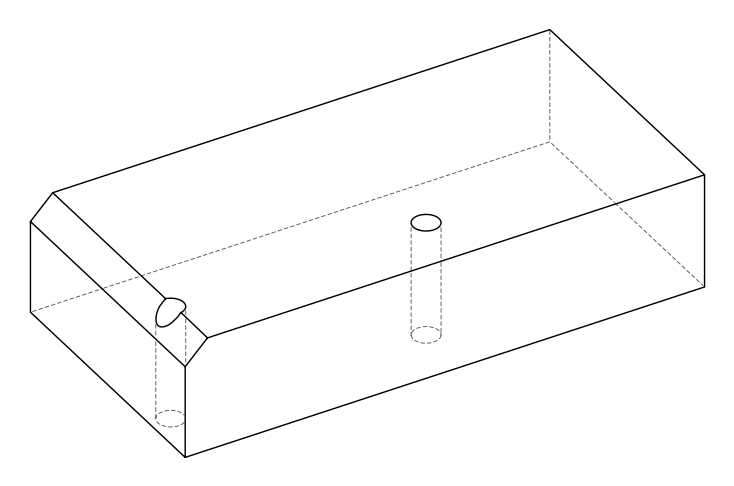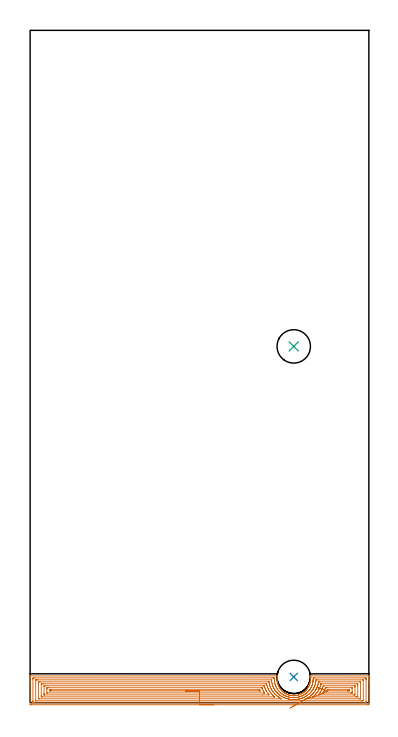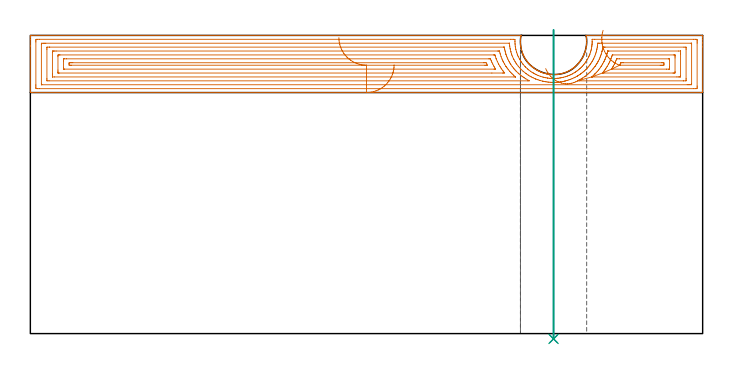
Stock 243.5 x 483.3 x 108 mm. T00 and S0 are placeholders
(PLAN: 3 operations, 1 tool changes, 16.2 min)
(1 AREA_MILL | FG_CHAMFER_SURFACE | UGT0205_001 | 15.25 min | 52064 mm3)
(2 INDEXABLE_INSERT_DRILL_THROUGH_HOLE_FROM_SOLID | STEP1HOLE | NXT0302_019 | 0.45 min | 47194 mm3)
(3 INDEXABLE_INSERT_DRILL_THROUGH_HOLE_FROM_SOLID_1 | STEP1HOLE_1 | NXT0302_019 | 0.45 min | 48789 mm3)
(TOOL UGT0205_001 | Chamfer Mill 20 x 3 x 45 deg. | D20 FL50 Z2)
(TOOL NXT0302_019 | Index. Insert Drill 24mm [880-D2400L25-05] | D24 PA176 FL120 Z2)
(OP 1 AREA_MILL)
G17 G21 G94 G90
T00 M6
G54
G17 G0 G90 X131.75 Y-1.5 S1061 M3
G43 Z118. H0
Z97.3
G94 G1 X131.712 Z96.428 F250.
X131.598 Z95.564
X131.409 Z94.712
X131.147 Z93.88
X130.813 Z93.074
X130.41 Z92.3
X129.942 Z91.564
X129.41 Z90.872
X128.821 Z90.229
X128.178 Z89.64
X127.486 Z89.108
X126.75 Z88.64
X125.976 Z88.237
X125.17 Z87.903
X124.338 Z87.641
X123.486 Z87.452
X122.622 Z87.338
X121.75 Z87.3
X0.626
X0.296 Y-1.497 Z87.302
X0.01 Y-1.492 Z87.306
X0. Y-1.202 Z87.596
Y15.344 Z104.139
Y17.746 Z106.541
Y18.457 Z107.257
Y18.748 Z107.548
X0.007 Y19.154 Z107.945
X0.01 Y19.204 Z107.995
X0.174 Y19.2 Z108.
X177.623
X177.693 Y19.202 Z107.998
X177.698 Y19.168 Z107.964
X177.635 Y18.763 Z107.562
X177.619 Y18.647 Z107.447
X177.577 Y18.343 Z107.143
X177.519 Y17.434 Z106.234
Y16.549 Z105.349
X177.577 Y15.663 Z104.463
X177.619 Y15.363 Z104.163
X177.64 Y15.217 Z104.016
X177.718 Y14.779 Z103.577
X177.855 Y14.187 Z102.982
X177.922 Y13.893 Z102.69
X178.193 Y13.007 Z101.806
X178.325 Y12.64 Z101.438
X178.418 Y12.408 Z101.206
X178.471 Y12.276 Z101.074
X178.513 Y12.181 Z100.98
X178.54 Y12.122 Z100.92
X178.616 Y11.963 Z100.759
X178.673 Y11.844 Z100.642
X178.753 Y11.676 Z100.475
X178.981 Y11.236 Z100.035
X179.167 Y10.906 Z99.705
X179.364 Y10.581 Z99.38
X179.517 Y10.351 Z99.149
X179.705 Y10.086 Z98.884
X179.834 Y9.904 Z98.703
X180.165 Y9.465 Z98.264
X180.257 Y9.349 Z98.149
X180.289 Y9.312 Z98.112
X180.599 Y8.961 Z97.759
X180.702 Y8.85 Z97.649
X180.955 Y8.579 Z97.378
X181.15 Y8.386 Z97.185
X181.535 Y8.034 Z96.834
X181.785 Y7.818 Z96.618
X181.929 Y7.694 Z96.493
X182.043 Y7.601 Z96.399
X182.486 Y7.273 Z96.071
X182.937 Y6.958 Z95.758
X183.17 Y6.808 Z95.607
X183.429 Y6.656 Z95.454
X183.498 Y6.616 Z95.414
X183.83 Y6.432 Z95.228
X183.876 Y6.408 Z95.204
X184.274 Y6.206 Z95.005
X184.723 Y5.997 Z94.794
X184.77 Y5.977 Z94.773
X184.891 Y5.923 Z94.721
X184.988 Y5.885 Z94.685
X185.002 Y5.879 Z94.679
X185.217 Y5.799 Z94.593
X185.252 Y5.785 Z94.579
X185.505 Y5.694 Z94.489
X185.616 Y5.654 Z94.448
X186.062 Y5.511 Z94.309
X186.19 Y5.475 Z94.273
X186.51 Y5.386 Z94.183
X186.955 Y5.28 Z94.078
X187.005 Y5.271 Z94.067
X187.403 Y5.19 Z93.99
X187.849 Y5.12 Z93.919
X188.296 Y5.065 Z93.863
X188.346 Y5.061 Z93.858
X188.592 Y5.037 Z93.836
X188.717 Y5.03 Z93.829
X188.894 Y5.02 Z93.815
X189.053 Y5.014 Z93.812
X189.113 Y5.012 Z93.81
X189.189 Y5.01 Z93.806
X189.382 Y5.012 Z93.803
X189.421 Y5.009
X189.473 Z93.802
X189.563 Z93.803
X189.657 Y5.008 Z93.806
X189.658 Y5.007
X189.748
X190.083 Y5.02 Z93.816
X190.134 Y5.023 Z93.818
X190.407 Y5.038 Z93.835
X190.485 Y5.047 Z93.843
X190.976 Y5.102 Z93.894
X191.028 Y5.11 Z93.901
X191.423 Y5.164 Z93.958
X191.869 Y5.245 Z94.04
X192.317 Y5.342 Z94.141
X192.762 Y5.459 Z94.257
X193.21 Y5.595 Z94.393
X193.656 Y5.749 Z94.547
X194.107 Y5.924 Z94.72
X194.549 Y6.12 Z94.918
X194.998 Y6.342 Z95.139
X195.442 Y6.58 Z95.379
X195.827 Y6.808 Z95.607
X196.225 Y7.071 Z95.87
X196.335 Y7.144 Z95.943
X196.707 Y7.413 Z96.212
X197.071 Y7.694 Z96.493
X197.106 Y7.723 Z96.522
X197.228 Y7.825 Z96.623
X197.643 Y8.197 Z96.994
X197.881 Y8.423 Z97.22
X198.047 Y8.58 Z97.377
X198.122 Y8.657 Z97.454
X198.484 Y9.055 Z97.855
X198.536 Y9.116 Z97.916
X198.687 Y9.295 Z98.09
X198.775 Y9.397 Z98.195
X198.834 Y9.465 Z98.264
X199.015 Y9.691 Z98.491
X199.022 Y9.702 Z98.501
X199.476 Y10.351 Z99.148
X199.653 Y10.629 Z99.428
X199.908 Y11.033 Z99.832
X200.02 Y11.236 Z100.035
X200.247 Y11.676 Z100.475
X200.452 Y12.121 Z100.92
X200.495 Y12.226 Z101.025
X200.569 Y12.408 Z101.202
X200.7 Y12.727 Z101.524
X200.801 Y12.973 Z101.772
X200.955 Y13.448 Z102.248
X200.979 Y13.534 Z102.333
X201.079 Y13.893 Z102.69
X201.146 Y14.187 Z102.982
X201.28 Y14.778 Z103.577
X201.308 Y14.961 Z103.761
X201.413 Y15.663 Z104.463
X201.481 Y16.549 Z105.349
Y17.434 Z106.234
X201.416 Y18.32 Z107.12
X201.357 Y18.822 Z107.622
X201.308 Y19.135 Z107.935
X201.301 Y19.182 Z107.982
X201.303 Y19.2 Z108.
X243.326
X243.49 Y19.205 Z107.995
X243.493 Y19.154 Z107.945
X243.5 Y18.748 Z107.547
Y18.458 Z107.257
Y17.746 Z106.541
Y16.5 Z105.297
Y15.077 Z103.872
Y-0.668 Z88.129
X243.498 Y-0.935 Z87.862
X243.492 Y-1.492 Z87.306
X243.436 Y-1.494 Z87.304
X242.874 Y-1.5 Z87.3
X121.75
Y-0.086 Z88.714
X3.348
X2.452 Y-0.083 Z88.717
X2.414 Y-0.081 Z88.719
X2.01 Y-0.046 Z88.754
X2.003 Y0.363 Z89.163
X2.001 Y0.844 Z89.644
X2. Y1.256 Z90.056
X2.001 Y16.856 Z105.656
X2.003 Y17.265 Z106.065
X2.01 Y17.746 Z106.546
X2.378 Y17.781 Z106.581
X2.414 Y17.783 Z106.583
X3.267 Y17.786 Z106.586
X174.003
X174.899 Y17.784 Z106.584
X174.937 Y17.782 Z106.582
X175.527 Y17.746 Z106.546
X175.523 Y17.163 Z105.963
X175.527 Y16.856 Z105.656
X175.543 Y16.253 Z105.053
X175.565 Y15.966 Z104.766
X175.627 Y15.28 Z104.08
X175.659 Y15.077 Z103.877
X175.827 Y14.192 Z102.992
X175.831 Y14.172 Z102.972
X176.068 Y13.298 Z102.098
X176.162 Y12.968 Z101.768
X176.355 Y12.408 Z101.208
X176.475 Y12.095 Z100.895
X176.71 Y11.534 Z100.334
X176.725 Y11.502 Z100.302
X177.18 Y10.629 Z99.429
X177.619 Y9.887 Z98.687
X177.718 Y9.74 Z98.54
X177.938 Y9.423 Z98.223
X178.371 Y8.85 Z97.65
X178.513 Y8.669 Z97.469
X179.148 Y7.96 Z96.76
X179.407 Y7.69 Z96.49
X180.078 Y7.071 Z95.871
X180.301 Y6.874 Z95.674
X180.486 Y6.722 Z95.522
X181.177 Y6.199 Z94.999
X181.199 Y6.183 Z94.983
X181.735 Y5.828 Z94.628
X182.089 Y5.609 Z94.409
X182.212 Y5.537 Z94.337
X182.657 Y5.292 Z94.092
X182.983 Y5.125 Z93.925
X183.314 Y4.962 Z93.762
X183.876 Y4.712 Z93.512
X184.006 Y4.659 Z93.459
X184.681 Y4.402 Z93.202
X184.77 Y4.371 Z93.171
X184.817 Y4.356 Z93.156
X185.664 Y4.108 Z92.908
X186.062 Y4.006 Z92.806
X186.558 Y3.896 Z92.696
X186.733 Y3.862 Z92.662
X187.329 Y3.757 Z92.557
X187.452 Y3.74 Z92.54
X188.209 Y3.649 Z92.449
X188.346 Y3.635 Z92.435
X188.414 Y3.629 Z92.429
X189.24 Y3.594 Z92.394
X190.042 Y3.604 Z92.404
X190.134 Y3.608 Z92.408
X190.524 Y3.631 Z92.431
X190.879 Y3.661 Z92.461
X191.028 Y3.675 Z92.475
X191.114 Y3.685 Z92.485
X191.789 Y3.777 Z92.577
X191.922 Y3.799 Z92.599
X192.433 Y3.893 Z92.693
X192.815 Y3.978 Z92.778
X193.158 Y4.061 Z92.861
X193.709 Y4.213 Z93.013
X193.855 Y4.257 Z93.057
X194.307 Y4.402 Z93.202
X194.603 Y4.51 Z93.31
X195.167 Y4.731 Z93.531
X195.497 Y4.878 Z93.678
X195.78 Y5.011 Z93.811
X196.35 Y5.292 Z94.092
X196.383 Y5.309 Z94.109
X196.391 Y5.313 Z94.113
X196.942 Y5.633 Z94.433
X197.285 Y5.843 Z94.643
X197.49 Y5.977 Z94.777
X197.793 Y6.181 Z94.981
X198.018 Y6.342 Z95.142
X198.179 Y6.461 Z95.261
X198.521 Y6.73 Z95.53
X198.931 Y7.071 Z95.871
X199.007 Y7.137 Z95.937
X199.073 Y7.196 Z95.996
X199.465 Y7.57 Z96.37
X199.862 Y7.96 Z96.76
X199.913 Y8.014 Z96.814
X199.967 Y8.072 Z96.872
X200.328 Y8.491 Z97.291
X200.632 Y8.85 Z97.65
X200.734 Y8.976 Z97.776
X200.861 Y9.143 Z97.943
X201.106 Y9.496 Z98.296
X201.271 Y9.74 Z98.54
X201.461 Y10.032 Z98.832
X201.755 Y10.494 Z99.294
X201.826 Y10.629 Z99.429
X202.104 Y11.171 Z99.971
X202.269 Y11.519 Z100.319
X202.386 Y11.78 Z100.58
X202.648 Y12.399 Z101.199
X202.651 Y12.406 Z101.206
X202.875 Y13.072 Z101.872
X202.942 Y13.298 Z102.098
X203.068 Y13.77 Z102.57
X203.165 Y14.187 Z102.987
X203.232 Y14.496 Z103.296
X203.332 Y15.077 Z103.877
X203.36 Y15.258 Z104.058
X203.4 Y15.588 Z104.388
X203.437 Y15.966 Z104.766
X203.445 Y16.063 Z104.863
X203.466 Y16.445 Z105.245
X203.479 Y16.856 Z105.656
X203.48 Y16.918 Z105.718
X203.472 Y17.779 Z106.579
X203.505 Y17.783 Z106.583
X203.542 Y17.784 Z106.584
X204.396 Y17.786 Z106.586
X240.152
X241.048 Y17.783 Z106.583
X241.086 Y17.781 Z106.581
X241.49 Y17.746 Z106.546
X241.497 Y17.337 Z106.137
X241.499 Y16.856 Z105.656
X241.5 Y16.444 Z105.244
X241.499 Y0.844 Z89.644
X241.498 Y0.435 Z89.235
X241.49 Y-0.046 Z88.754
X241.123 Y-0.082 Z88.718
X241.086 Y-0.083 Z88.717
X240.233 Y-0.086 Z88.714
X121.75
Y1.328 Z90.128
X4.201 Y1.329 Z90.129
X4.066 Y1.33 Z90.13
X4.018 Y1.333 Z90.133
X4.012 Y1.334 Z90.134
X4.008 Y1.352 Z90.152
X4.004 Y1.4 Z90.2
X4.001 Y1.533 Z90.333
Y15.966 Z104.766
X4.003 Y16.164 Z104.964
X4.01 Y16.36 Z105.16
X4.201 Y16.364 Z105.164
X4.69 Y16.369 Z105.169
X5.095 Y16.371 Z105.171
X5.582
X173.394
X173.466 Y16.37 Z105.17
X173.507 Y16.367 Z105.167
X173.522 Y16.365 Z105.165
X173.598 Y15.52 Z104.32
X173.65 Y15.077 Z103.877
X173.754 Y14.475 Z103.275
X173.818 Y14.187 Z102.987
X174.018 Y13.323 Z102.123
X174.024 Y13.298 Z102.098
X174.043 Y13.225 Z102.025
X174.3 Y12.408 Z101.208
X174.422 Y12.031 Z100.831
X174.633 Y11.519 Z100.319
X174.937 Y10.842 Z99.642
X175.045 Y10.629 Z99.429
X175.157 Y10.411 Z99.211
X175.542 Y9.74 Z98.54
X175.831 Y9.254 Z98.054
X175.996 Y9.014 Z97.814
X176.113 Y8.85 Z97.65
X176.725 Y8.023 Z96.823
X176.778 Y7.96 Z96.76
X177.126 Y7.561 Z96.361
X177.574 Y7.071 Z95.871
X177.596 Y7.048 Z95.848
X177.619 Y7.024 Z95.824
X178.511 Y6.181 Z94.981
X178.529 Y6.165 Z94.965
X179.407 Y5.473 Z94.273
X179.651 Y5.292 Z94.092
X180.301 Y4.842 Z93.642
X181.018 Y4.402 Z93.202
X181.195 Y4.3 Z93.1
X181.427 Y4.171 Z92.971
X182.089 Y3.847 Z92.647
X182.809 Y3.513 Z92.313
X182.983 Y3.44 Z92.24
X183.104 Y3.392 Z92.192
X183.876 Y3.112 Z91.912
X184.464 Y2.928 Z91.728
X184.77 Y2.84 Z91.64
X185.586 Y2.623 Z91.423
X185.664 Y2.605 Z91.405
X185.687 Y2.6 Z91.4
X186.178 Y2.503 Z91.303
X186.558 Y2.434 Z91.234
X186.786 Y2.397 Z91.197
X187.452 Y2.307 Z91.107
X187.811 Y2.266 Z91.066
X188.346 Y2.221 Z91.021
X188.769 Y2.202 Z91.002
X189.24 Y2.186 Z90.986
X189.676 Y2.189 Z90.989
X190.134 Y2.195 Z90.995
X190.545 Y2.214 Z91.014
X191.028 Y2.252 Z91.052
X191.366 Y2.286 Z91.086
X191.922 Y2.356 Z91.156
X192.158 Y2.388 Z91.188
X192.815 Y2.499 Z91.299
X192.92 Y2.519 Z91.319
X193.42 Y2.623 Z91.423
X193.653 Y2.68 Z91.48
X193.709 Y2.695 Z91.495
X194.352 Y2.873 Z91.673
X194.603 Y2.947 Z91.747
X195.032 Y3.086 Z91.886
X195.497 Y3.245 Z92.045
X195.693 Y3.318 Z92.118
X196.194 Y3.513 Z92.313
X196.332 Y3.572 Z92.372
X196.391 Y3.599 Z92.399
X196.938 Y3.858 Z92.658
X197.285 Y4.034 Z92.834
X197.979 Y4.402 Z93.202
X198.107 Y4.474 Z93.274
X198.179 Y4.516 Z93.316
X198.657 Y4.816 Z93.616
X199.073 Y5.088 Z93.888
X199.194 Y5.171 Z93.971
X199.363 Y5.292 Z94.092
X199.707 Y5.55 Z94.35
X199.967 Y5.749 Z94.549
X200.204 Y5.945 Z94.745
X200.482 Y6.181 Z94.981
X200.682 Y6.359 Z95.159
X200.861 Y6.523 Z95.323
X201.139 Y6.793 Z95.593
X201.419 Y7.071 Z95.871
X201.583 Y7.242 Z96.042
X201.755 Y7.428 Z96.228
X202.003 Y7.714 Z96.514
X202.212 Y7.96 Z96.76
X202.407 Y8.201 Z97.001
X202.648 Y8.511 Z97.311
X202.789 Y8.71 Z97.51
X202.885 Y8.85 Z97.65
X203.147 Y9.243 Z98.043
X203.471 Y9.74 Z98.54
X203.499 Y9.783 Z98.583
X203.542 Y9.854 Z98.654
X203.814 Y10.358 Z99.158
X203.954 Y10.629 Z99.429
X204.11 Y10.954 Z99.754
X204.368 Y11.519 Z100.319
X204.389 Y11.566 Z100.366
X204.436 Y11.681 Z100.481
X204.636 Y12.209 Z101.009
X204.706 Y12.408 Z101.208
X204.86 Y12.876 Z101.676
X204.979 Y13.298 Z102.098
X205.052 Y13.575 Z102.375
X205.194 Y14.187 Z102.987
X205.217 Y14.3 Z103.1
X205.33 Y14.961 Z103.761
X205.345 Y15.077 Z103.877
X205.395 Y15.485 Z104.285
X205.482 Y16.359 Z105.159
X205.503 Y16.365 Z105.165
X205.573 Y16.368 Z105.168
X205.681 Y16.37 Z105.17
X205.817 Y16.371 Z105.171
X206.224
X239.299
X239.434 Y16.37 Z105.17
X239.482 Y16.367 Z105.167
X239.488 Y16.366 Z105.166
X239.492 Y16.348 Z105.148
X239.496 Y16.3 Z105.1
X239.499 Y16.167 Z104.967
Y1.734 Z90.534
X239.497 Y1.536 Z90.336
X239.49 Y1.34 Z90.14
X239.299 Y1.336 Z90.136
X238.81 Y1.331 Z90.131
X238.405 Y1.329 Z90.129
X237.918
X121.75 Y1.328 Z90.128
Y2.743 Z91.543
X6.762
X6.084 Y2.75 Z91.55
X6.01 Y2.752 Z91.552
X6.007 Y2.853 Z91.653
X6.003 Y3.069 Z91.869
X6. Y3.502 Z92.302
Y14.177 Z102.977
X6.003 Y14.627 Z103.427
X6.007 Y14.846 Z103.646
X6.01 Y14.949 Z103.749
X6.115 Y14.952 Z103.752
X6.883 Y14.957 Z103.757
X7.004
X171.362
X171.483 Y14.956 Z103.756
X171.583 Y14.953 Z103.753
X171.627 Y14.951 Z103.751
X171.642 Y14.923 Z103.723
X171.653 Y14.882 Z103.682
X171.681 Y14.759 Z103.559
X171.798 Y14.187 Z102.987
X171.915 Y13.637 Z102.437
X172.001 Y13.298 Z102.098
X172.095 Y12.939 Z101.739
X172.24 Y12.423 Z101.223
X172.256 Y12.373 Z101.173
X172.473 Y11.727 Z100.527
X172.553 Y11.519 Z100.319
X172.748 Y11.029 Z99.829
X172.936 Y10.629 Z99.429
X173.15 Y10.181 Z98.981
X173.388 Y9.74 Z98.54
X173.673 Y9.218 Z98.018
X173.899 Y8.85 Z97.65
X174.043 Y8.622 Z97.422
X174.52 Y7.96 Z96.76
X174.937 Y7.4 Z96.2
X175.212 Y7.071 Z95.871
X175.501 Y6.743 Z95.543
X175.831 Y6.378 Z95.178
X176.023 Y6.181 Z94.981
X176.725 Y5.514 Z94.314
X176.968 Y5.292 Z94.092
X177.619 Y4.767 Z93.567
X178.086 Y4.402 Z93.202
X178.513 Y4.099 Z92.899
X178.862 Y3.859 Z92.659
X179.403 Y3.513 Z92.313
X179.413 Y3.506 Z92.306
X180.735 Y2.75 Z91.55
X180.301 Y2.744 Z91.544
X180.18 Y2.743 Z91.543
X121.75
Y4.157 Z92.957
X8.671
X8.02 Y4.16 Z92.96
X8.016 Y4.163 Z92.963
X8.005 Y4.175 Z92.975
X8.002 Y4.402 Z93.202
X8. Y5.07 Z93.87
Y5.292 Z94.092
X8.001 Y13.075 Z101.875
X8.005 Y13.298 Z102.098
X8.01 Y13.464 Z102.264
X8.023 Y13.536 Z102.336
X8.178 Y13.539 Z102.339
X8.426 Y13.542 Z102.342
X8.671 Y13.543 Z102.343
X9.318
X169.328
X169.574 Y13.541 Z102.341
X169.82 Y13.538 Z102.338
X169.884 Y13.536 Z102.336
X169.907 Y13.5 Z102.3
X169.932 Y13.417 Z102.217
X169.964 Y13.298 Z102.098
X170.098 Y12.776 Z101.576
X170.208 Y12.408 Z101.208
X170.485 Y11.502 Z100.302
X170.837 Y10.629 Z99.429
X171.141 Y9.959 Z98.759
X171.251 Y9.74 Z98.54
X171.362 Y9.522 Z98.322
X171.738 Y8.85 Z97.65
X172.256 Y7.978 Z96.778
X172.268 Y7.96 Z96.76
X172.637 Y7.451 Z96.251
X172.917 Y7.071 Z95.871
X173.15 Y6.765 Z95.565
X173.641 Y6.181 Z94.981
X174.043 Y5.734 Z94.534
X174.467 Y5.292 Z94.092
X174.937 Y4.843 Z93.643
X175.413 Y4.402 Z93.202
X175.606 Y4.237 Z93.037
X175.685 Y4.167 Z92.967
X175.688 Y4.161 Z92.961
X175.687 Y4.16 Z92.96
X175.655 Y4.158 Z92.958
X175.184 Y4.157 Z92.957
X121.75
Y5.571 Z94.371
X10.459 Y5.572 Z94.372
X10.176 Y5.573 Z94.373
X10.071 Y5.576 Z94.376
X10.023 Y5.578 Z94.378
X10.01 Y5.599 Z94.399
X10.004 Y5.745 Z94.545
X10.001 Y6.181 Z94.981
X10. Y6.638 Z95.438
X10.001 Y11.519 Z100.319
X10.004 Y11.971 Z100.771
X10.01 Y12.12 Z100.92
X10.152 Y12.123 Z100.923
X10.459 Y12.127 Z100.927
X10.74 Y12.128 Z100.928
X167.786
X168.069 Y12.127 Z100.927
X168.204 Y12.123 Z100.923
X168.231 Y12.122 Z100.922
X168.245 Y12.092 Z100.892
X168.257 Y12.06 Z100.86
X168.317 Y11.88 Z100.68
X168.439 Y11.519 Z100.319
X168.68 Y10.813 Z99.613
X168.752 Y10.629 Z99.429
X168.799 Y10.511 Z99.311
X169.147 Y9.74 Z98.54
X169.574 Y8.866 Z97.666
X169.593 Y8.831 Z97.631
X170.101 Y7.96 Z96.76
X170.468 Y7.356 Z96.156
X170.668 Y7.071 Z95.871
X171.174 Y6.368 Z95.168
X171.314 Y6.181 Z94.981
X171.362 Y6.118 Z94.918
X171.786 Y5.578 Z94.378
X171.362 Y5.574 Z94.374
X171.08 Y5.572 Z94.372
X167.16 Y5.571 Z94.371
X121.75
Y6.985 Z95.785
X12.332 Y6.986 Z95.786
X12.247 Y6.987 Z95.787
X12.161 Y6.989 Z95.789
X12.01 Y6.996 Z95.796
X12.007 Y7.071 Z95.871
X12.002 Y7.315 Z96.115
X12. Y9.74 Z98.54
X12.001 Y9.984 Z98.784
X12.008 Y10.629 Z99.429
X12.01 Y10.689 Z99.489
X12.024 Y10.708 Z99.508
X12.075 Y10.711 Z99.511
X12.162 Y10.714 Z99.514
X12.247
X13.055 Y10.715 Z99.515
X166.084 Y10.714 Z99.514
X166.256 Y10.713 Z99.513
X166.599 Y10.708 Z99.508
X166.648 Y10.703 Z99.503
X166.653 Y10.695 Z99.495
X166.665 Y10.673 Z99.473
X166.683 Y10.629 Z99.429
X166.892 Y10.086 Z98.886
X167.043 Y9.74 Z98.54
X167.162 Y9.471 Z98.271
X167.471 Y8.85 Z97.65
X167.786 Y8.224 Z97.024
X167.934 Y7.96 Z96.76
X168.128 Y7.62 Z96.42
X168.455 Y7.071 Z95.871
X168.48 Y7.027 Z95.827
X168.49 Y7.004 Z95.804
X168.492 Y6.998 Z95.798
X168.472 Y6.992 Z95.792
X168.13 Y6.987 Z95.787
X167.958 Y6.986 Z95.786
X121.75 Y6.985 Z95.785
Y8.4 Z97.2
X14.928
X14.486 Y8.401 Z97.201
X14.034 Y8.407 Z97.207
X14.002 Y8.85 Z97.65
X14.001 Y8.883 Z97.683
X14.034 Y9.293 Z98.093
X14.477 Y9.299 Z98.099
X14.928 Y9.3 Z98.1
X15.37
X164.211
X164.653 Y9.299 Z98.099
X165.104 Y9.293 Z98.093
X165.336 Y8.85 Z97.65
X165.55 Y8.407 Z97.207
X165.104 Y8.402 Z97.202
X164.663 Y8.4 Z97.2
X121.75
X120.878 Z97.238
X120.014 Z97.351
X119.162 Z97.54
X118.33 Z97.803
X117.524 Z98.136
X116.75 Z98.539
X116.014 Z99.008
X115.322 Z99.539
X114.679 Z100.128
X114.09 Z100.772
X113.558 Z101.464
X113.09 Z102.2
X112.687 Z102.973
X112.353 Z103.779
X112.091 Z104.611
X111.902 Z105.463
X111.788 Z106.328
X111.75 Z107.2
G0 Z118.
X186.644 Y-4.019
Z95.979
G1 X187.013 Y-3.804 Z95.218
X187.437 Y-3.556 Z94.497
X187.913 Y-3.278 Z93.821
X188.439 Y-2.972 Z93.196
X189.01 Y-2.639 Z92.627
X189.621 Y-2.282 Z92.117
X190.269 Y-1.904 Z91.671
X190.948 Y-1.508 Z91.292
X191.652 Y-1.097 Z90.983
X192.377 Y-0.674 Z90.746
X193.118 Y-0.242 Z90.583
X193.867 Y0.196 Z90.496
X194.621 Y0.635 Z90.484
X195.372 Y1.074 Z90.549
X196.116 Y1.507 Z90.689
X196.846 Y1.934 Z90.904
X197.558 Y2.349 Z91.191
X198.245 Y2.749 Z91.549
X198.417 Y2.85 Z91.65
X198.583 Y2.945 Z91.745
X198.69 Y3.004 Z91.804
X198.922 Y3.13 Z91.93
X199.073 Y3.213 Z92.013
X199.265 Y3.322 Z92.122
X199.594 Y3.513 Z92.313
X199.825 Y3.654 Z92.454
X199.967 Y3.744 Z92.544
X200.663 Y4.206 Z93.006
X200.861 Y4.35 Z93.15
X200.931 Y4.402 Z93.202
X201.395 Y4.761 Z93.561
X201.755 Y5.049 Z93.849
X201.887 Y5.16 Z93.96
X202.038 Y5.292 Z94.092
X202.357 Y5.582 Z94.382
X202.648 Y5.852 Z94.652
X202.815 Y6.015 Z94.815
X202.98 Y6.181 Z94.981
X203.254 Y6.468 Z95.268
X203.542 Y6.782 Z95.582
X203.678 Y6.936 Z95.736
X203.791 Y7.071 Z95.871
X204.081 Y7.424 Z96.224
X204.436 Y7.874 Z96.674
X204.473 Y7.924 Z96.724
X204.498 Y7.96 Z96.76
X204.833 Y8.456 Z97.256
X205.096 Y8.85 Z97.65
X205.188 Y8.992 Z97.792
X205.33 Y9.219 Z98.019
X205.519 Y9.551 Z98.351
X205.621 Y9.74 Z98.54
X205.827 Y10.134 Z98.934
X206.067 Y10.629 Z99.429
X206.117 Y10.735 Z99.535
X206.224 Y10.975 Z99.775
X206.383 Y11.361 Z100.161
X206.443 Y11.519 Z100.319
X206.624 Y12.01 Z100.81
X206.759 Y12.408 Z101.208
X206.845 Y12.68 Z101.48
X207.017 Y13.298 Z102.098
X207.038 Y13.378 Z102.178
X207.118 Y13.725 Z102.525
X207.2 Y14.106 Z102.906
X207.215 Y14.187 Z102.987
X207.332 Y14.864 Z103.664
X207.349 Y14.945 Z103.745
X207.432 Y14.95 Z103.75
X207.625 Y14.953 Z103.753
X208.012 Y14.957 Z103.757
X208.132
X236.738
X237.416 Y14.95 Z103.75
X237.49 Y14.948 Z103.748
X237.493 Y14.847 Z103.647
X237.497 Y14.631 Z103.431
X237.5 Y14.198 Z102.998
Y3.523 Z92.323
X237.497 Y3.073 Z91.873
X237.493 Y2.854 Z91.654
X237.49 Y2.751 Z91.551
X237.385 Y2.748 Z91.548
X236.617 Y2.743 Z91.543
X236.497
X198.952
X198.245 Y2.749 Z91.549
X203.331 Y4.163 Z92.963
Y4.165 Z92.965
X203.356 Y4.19 Z92.99
X203.41 Y4.24 Z93.04
X203.446 Y4.271 Z93.071
X203.598 Y4.402 Z93.202
X204.032 Y4.805 Z93.605
X204.436 Y5.183 Z93.983
X204.491 Y5.237 Z94.037
X204.545 Y5.292 Z94.092
X204.927 Y5.693 Z94.493
X205.33 Y6.134 Z94.934
X205.352 Y6.159 Z94.959
X205.371 Y6.181 Z94.981
X205.755 Y6.648 Z95.448
X206.094 Y7.071 Z95.871
X206.151 Y7.144 Z95.944
X206.224 Y7.241 Z96.041
X206.518 Y7.668 Z96.468
X206.716 Y7.96 Z96.76
X206.875 Y8.202 Z97.002
X207.118 Y8.58 Z97.38
X207.219 Y8.749 Z97.549
X207.276 Y8.85 Z97.65
X207.534 Y9.325 Z98.125
X207.751 Y9.74 Z98.54
X207.838 Y9.913 Z98.713
X208.012 Y10.279 Z99.079
X208.118 Y10.523 Z99.323
X208.163 Y10.629 Z99.429
X208.374 Y11.158 Z99.958
X208.511 Y11.519 Z100.319
X208.614 Y11.809 Z100.609
X208.812 Y12.408 Z101.208
X208.834 Y12.479 Z101.279
X208.906 Y12.74 Z101.54
X209.019 Y13.185 Z101.985
X209.046 Y13.298 Z102.098
X209.09 Y13.475 Z102.275
X209.102 Y13.515 Z102.315
X209.109 Y13.531 Z102.331
X209.144 Y13.536 Z102.336
X209.307 Y13.539 Z102.339
X209.554 Y13.542 Z102.342
X234.829
X235.48 Y13.539 Z102.339
X235.484 Y13.537 Z102.337
X235.495 Y13.525 Z102.325
X235.498 Y13.298 Z102.098
X235.5 Y12.63 Z101.43
Y12.408 Z101.208
X235.499 Y4.625 Z93.425
X235.495 Y4.402 Z93.202
X235.49 Y4.236 Z93.036
X235.478 Y4.164 Z92.964
X235.322 Y4.161 Z92.961
X235.074 Y4.158 Z92.958
X234.829 Y4.157 Z92.957
X234.182
X203.542
X203.395 Y4.158 Z92.958
X203.339 Y4.161 Z92.961
X203.331 Y4.163 Z92.963
X207.209 Y5.578 Z94.378
X207.22 Y5.597 Z94.397
X207.26 Y5.651 Z94.451
X207.683 Y6.181 Z94.981
X207.827 Y6.366 Z95.166
X208.012 Y6.609 Z95.409
X208.202 Y6.881 Z95.681
X208.332 Y7.071 Z95.871
X208.561 Y7.414 Z96.214
X208.906 Y7.94 Z96.74
X208.941 Y7.996 Z96.796
X209.418 Y8.85 Z97.65
X209.549 Y9.1 Z97.9
X209.8 Y9.596 Z98.396
X209.845 Y9.694 Z98.494
X209.865 Y9.74 Z98.54
X210.113 Y10.317 Z99.117
X210.241 Y10.629 Z99.429
X210.368 Y10.953 Z99.753
X210.576 Y11.519 Z100.319
X210.607 Y11.605 Z100.405
X210.694 Y11.868 Z100.668
X210.779 Y12.102 Z100.902
X210.789 Y12.123 Z100.923
X210.8 Y12.125 Z100.925
X210.834 Y12.127 Z100.927
X210.975 Y12.128 Z100.928
X233.041
X233.324 Y12.127 Z100.927
X233.429 Y12.124 Z100.924
X233.477 Y12.122 Z100.922
X233.49 Y12.101 Z100.901
X233.496 Y11.955 Z100.755
X233.499 Y11.519 Z100.319
X233.5 Y11.062 Z99.862
X233.499 Y6.181 Z94.981
X233.496 Y5.729 Z94.529
X233.49 Y5.58 Z94.38
X233.348 Y5.577 Z94.377
X233.041 Y5.573 Z94.373
X232.76 Y5.572 Z94.372
X207.731 Y5.571 Z94.371
X207.423 Y5.574 Z94.374
X207.209 Y5.578 Z94.378
X210.499 Y6.99 Z95.79
X210.498 Y6.993 Z95.793
X210.505 Y7.007 Z95.807
X210.694 Y7.307 Z96.107
X210.936 Y7.719 Z96.519
X211.073 Y7.96 Z96.76
X211.255 Y8.291 Z97.091
X211.551 Y8.85 Z97.65
X211.563 Y8.874 Z97.674
X211.587 Y8.924 Z97.724
X211.843 Y9.485 Z98.285
X211.955 Y9.74 Z98.54
X212.111 Y10.108 Z98.908
X212.328 Y10.629 Z99.429
X212.355 Y10.693 Z99.493
X212.372 Y10.708 Z99.508
X212.399 Y10.711 Z99.511
X212.481 Y10.712 Z99.512
X213.289 Y10.715 Z99.515
X231.168 Y10.714 Z99.514
X231.253 Y10.713 Z99.513
X231.339 Y10.711 Z99.511
X231.49 Y10.704 Z99.504
X231.493 Y10.629 Z99.429
X231.498 Y10.385 Z99.185
X231.5 Y7.96 Z96.76
X231.499 Y7.716 Z96.516
X231.492 Y7.071 Z95.871
X231.49 Y7.011 Z95.811
X231.476 Y6.992 Z95.792
X231.425 Y6.989 Z95.789
X231.338 Y6.986 Z95.786
X231.253
X230.446 Y6.985 Z95.785
X210.608 Y6.986 Z95.786
X210.55
X210.505 Y6.988 Z95.788
X210.499 Y6.99 Z95.79
X213.462 Y8.407 Z97.207
X213.461 Y8.414 Z97.214
X213.47 Y8.44 Z97.24
X213.569 Y8.657 Z97.457
X213.66 Y8.85 Z97.65
X213.855 Y9.262 Z98.062
X213.879 Y9.294 Z98.094
X213.93 Y9.296 Z98.096
X214.043 Y9.298 Z98.098
X214.269 Y9.3 Z98.1
X214.711
X228.572 Y9.299 Z98.099
X229.016 Y9.298 Z98.098
X229.466 Y9.293 Z98.093
X229.496 Y8.85 Z97.65
X229.497 Y8.818 Z97.618
X229.466 Y8.407 Z97.207
X229.021 Y8.402 Z97.202
X228.572 Y8.4 Z97.2
X228.13
X213.578
X213.521 Y8.401 Z97.201
X213.468 Y8.405 Z97.205
X213.462 Y8.407 Z97.207
X212.691 Y8.675 Z97.515
X211.948 Y8.933 Z97.893
X211.24 Y9.179 Z98.338
X210.57 Y9.412 Z98.847
X209.946 Y9.63 Z99.416
X209.37 Y9.83 Z100.04
X208.848 Y10.011 Z100.715
X208.383 Y10.173 Z101.435
X207.98 Y10.313 Z102.196
X207.641 Y10.431 Z102.991
X207.368 Y10.526 Z103.814
X207.164 Y10.597 Z104.66
X207.031 Y10.643 Z105.52
X206.969 Y10.665 Z106.39
X206.979 Y10.661 Z107.263
X207.06 Y10.633 Z108.131
X207.213 Y10.58 Z108.988
X207.436 Y10.502 Z109.828
G0 Z118.
M5
M2
(OP 2 INDEXABLE_INSERT_DRILL_THROUGH_HOLE_FROM_SOLID)
G17 G21 G94 G90
T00 M6
G54
G17 G0 G90 X189.5 Y18.5 S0 M3
G43 Z118. H1
G94 G81 G98 Z-1.919 F250. R110.
G80
M5
M2
(OP 3 INDEXABLE_INSERT_DRILL_THROUGH_HOLE_FROM_SOLID_1)
G17 G21 G94 G90
T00 M6
G54
G17 G0 G90 X189.5 Y256.1 S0 M3
G43 Z118. H1
G94 G81 G98 Z-1.919 F250. R110.
G80
M5
M2
